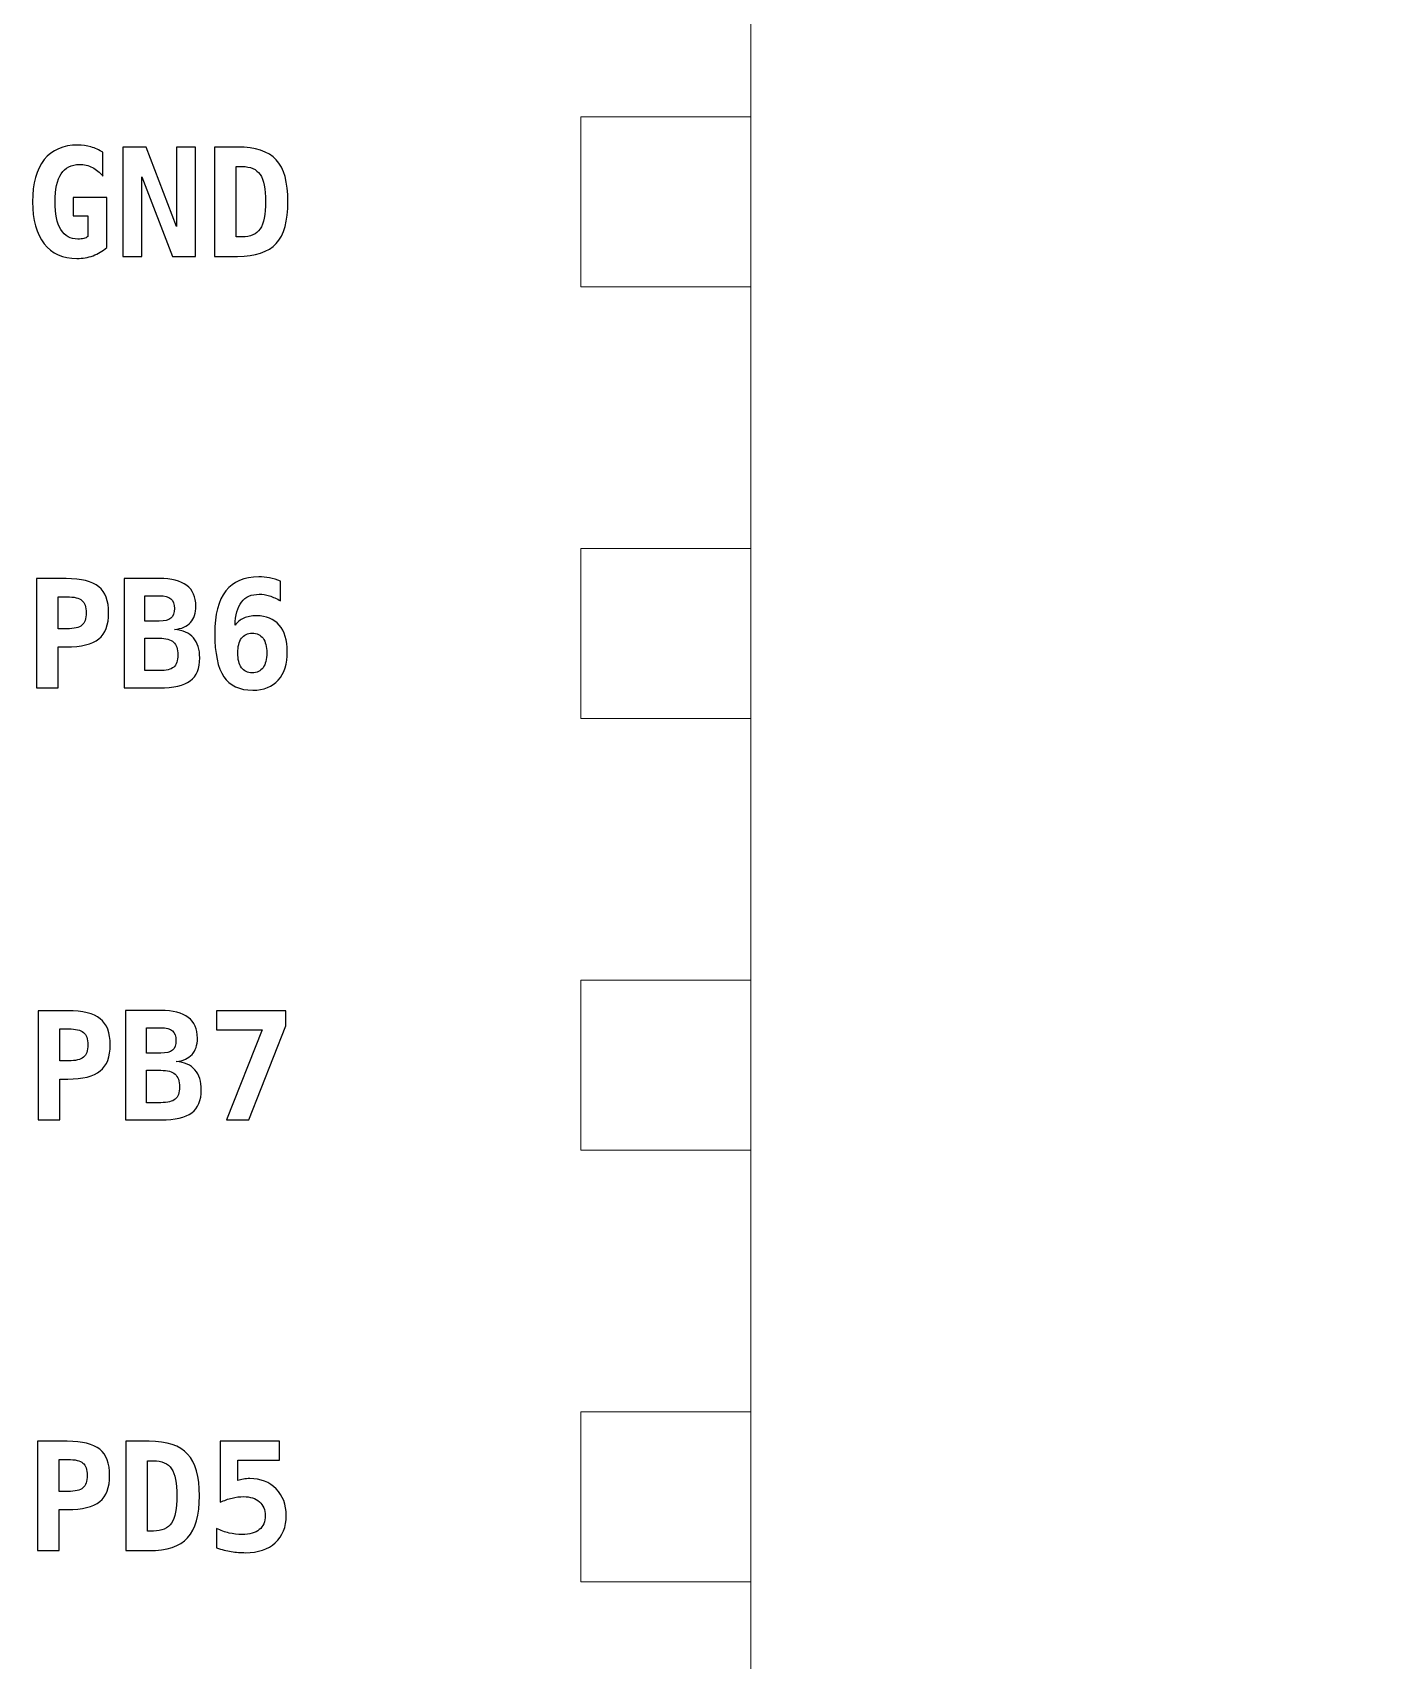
# Model space of a CAD drawing. Header units: centimetres. Extents: x -11.47 to -9.53, y -16.79 to -12.96.
# Drawn here: x -11.285 to -10.485, y -15.835 to -14.877 of the extents above; entities that cross this region are included whole.
import ezdxf

# ---------------------------------------------------------------- set-up
doc = ezdxf.new("R2010")
doc.units = ezdxf.units.CM
doc.header["$MEASUREMENT"] = 0
doc.layers.add('Layer 1', color=7, linetype='Continuous')

msp = doc.modelspace()

# ---------------------------------------------------------------- linework, layer by layer
at = {"layer": 'Layer 1', "color": 7, "lineweight": 9}
for points in [[(-10.8625, -16.575), (-10.1375, -16.575), (-10.1375, -13.125), (-10.8625, -13.125), (-10.8625, -16.575)], [(-10.9625, -15.027), (-10.8625, -15.027), (-10.8625, -14.927), (-10.9625, -14.927), (-10.9625, -15.027)], [(-10.9625, -15.281), (-10.8625, -15.281), (-10.8625, -15.181), (-10.9625, -15.181), (-10.9625, -15.281)], [(-10.9625, -15.535), (-10.8625, -15.535), (-10.8625, -15.435), (-10.9625, -15.435), (-10.9625, -15.535)], [(-10.9625, -15.789), (-10.8625, -15.789), (-10.8625, -15.689), (-10.9625, -15.689), (-10.9625, -15.789)]]:
    msp.add_lwpolyline(points, close=True, dxfattribs=at)
at = {"layer": 'Layer 1', "color": 250}
for points, knots in [([(-11.2526, -14.99747), (-11.2526, -14.99747), (-11.2526, -14.98522), (-11.2526, -14.98522), (-11.2526, -14.98522), (-11.2526, -14.98522), (-11.2613, -14.98522), (-11.2613, -14.98522), (-11.2613, -14.98522), (-11.2613, -14.98522), (-11.2613, -14.97453), (-11.2613, -14.97453), (-11.2613, -14.97453), (-11.2613, -14.97453), (-11.24148, -14.97453), (-11.24148, -14.97453), (-11.24148, -14.97453), (-11.24148, -14.97453), (-11.24148, -15.00398), (-11.24148, -15.00398), (-11.24148, -15.00398), (-11.24392, -15.00607), (-11.24661, -15.00766), (-11.24955, -15.00873), (-11.24955, -15.00873), (-11.25251, -15.00981), (-11.25565, -15.01035), (-11.259, -15.01035), (-11.259, -15.01035), (-11.26734, -15.01035), (-11.27376, -15.00745), (-11.2783, -15.00168), (-11.2783, -15.00168), (-11.28284, -14.99589), (-11.28511, -14.98767), (-11.28511, -14.97701), (-11.28511, -14.97701), (-11.28511, -14.9662), (-11.28282, -14.95794), (-11.27824, -14.95222), (-11.27824, -14.95222), (-11.27366, -14.9465), (-11.26704, -14.94365), (-11.2584, -14.94365), (-11.2584, -14.94365), (-11.25581, -14.94365), (-11.25329, -14.94402), (-11.25079, -14.94475), (-11.25079, -14.94475), (-11.24829, -14.94547), (-11.24594, -14.94653), (-11.24376, -14.94791), (-11.24376, -14.94791), (-11.24376, -14.94791), (-11.24376, -14.96199), (-11.24376, -14.96199), (-11.24376, -14.96199), (-11.24554, -14.9597), (-11.24758, -14.95796), (-11.24991, -14.9568), (-11.24991, -14.9568), (-11.25221, -14.95564), (-11.25474, -14.95505), (-11.25751, -14.95505), (-11.25751, -14.95505), (-11.26233, -14.95505), (-11.26594, -14.95688), (-11.26832, -14.96051), (-11.26832, -14.96051), (-11.2707, -14.96414), (-11.27189, -14.96963), (-11.27189, -14.97701), (-11.27189, -14.97701), (-11.27189, -14.98417), (-11.27075, -14.98961), (-11.26846, -14.99334), (-11.26846, -14.99334), (-11.26615, -14.99708), (-11.26281, -14.99894), (-11.25842, -14.99894), (-11.25842, -14.99894), (-11.25709, -14.99894), (-11.25595, -14.99883), (-11.25496, -14.99858), (-11.25496, -14.99858), (-11.25399, -14.99834), (-11.2532, -14.99797), (-11.2526, -14.99747)], [0, 0, 0, 0, 0.045455, 0.045455, 0.045455, 0.045455, 0.090909, 0.090909, 0.090909, 0.090909, 0.136364, 0.136364, 0.136364, 0.136364, 0.181818, 0.181818, 0.181818, 0.181818, 0.227273, 0.227273, 0.227273, 0.227273, 0.272727, 0.272727, 0.272727, 0.272727, 0.318182, 0.318182, 0.318182, 0.318182, 0.363636, 0.363636, 0.363636, 0.363636, 0.409091, 0.409091, 0.409091, 0.409091, 0.454545, 0.454545, 0.454545, 0.454545, 0.5, 0.5, 0.5, 0.5, 0.545455, 0.545455, 0.545455, 0.545455, 0.590909, 0.590909, 0.590909, 0.590909, 0.636364, 0.636364, 0.636364, 0.636364, 0.681818, 0.681818, 0.681818, 0.681818, 0.727273, 0.727273, 0.727273, 0.727273, 0.772727, 0.772727, 0.772727, 0.772727, 0.818182, 0.818182, 0.818182, 0.818182, 0.863636, 0.863636, 0.863636, 0.863636, 0.909091, 0.909091, 0.909091, 0.909091, 0.954545, 0.954545, 0.954545, 0.954545, 1, 1, 1, 1]), ([(-11.23193, -14.94481), (-11.23193, -14.94481), (-11.21828, -14.94481), (-11.21828, -14.94481), (-11.21828, -14.94481), (-11.21828, -14.94481), (-11.20037, -14.99154), (-11.20037, -14.99154), (-11.20037, -14.99154), (-11.20037, -14.99154), (-11.20037, -14.94481), (-11.20037, -14.94481), (-11.20037, -14.94481), (-11.20037, -14.94481), (-11.18917, -14.94481), (-11.18917, -14.94481), (-11.18917, -14.94481), (-11.18917, -14.94481), (-11.18917, -15.0091), (-11.18917, -15.0091), (-11.18917, -15.0091), (-11.18917, -15.0091), (-11.20274, -15.0091), (-11.20274, -15.0091), (-11.20274, -15.0091), (-11.20274, -15.0091), (-11.22073, -14.96237), (-11.22073, -14.96237), (-11.22073, -14.96237), (-11.22073, -14.96237), (-11.22073, -15.0091), (-11.22073, -15.0091), (-11.22073, -15.0091), (-11.22073, -15.0091), (-11.23193, -15.0091), (-11.23193, -15.0091), (-11.23193, -15.0091), (-11.23193, -15.0091), (-11.23193, -14.94481), (-11.23193, -14.94481)], [0, 0, 0, 0, 0.1, 0.1, 0.1, 0.1, 0.2, 0.2, 0.2, 0.2, 0.3, 0.3, 0.3, 0.3, 0.4, 0.4, 0.4, 0.4, 0.5, 0.5, 0.5, 0.5, 0.6, 0.6, 0.6, 0.6, 0.7, 0.7, 0.7, 0.7, 0.8, 0.8, 0.8, 0.8, 0.9, 0.9, 0.9, 0.9, 1, 1, 1, 1]), ([(-11.17808, -14.94481), (-11.17808, -14.94481), (-11.16447, -14.94481), (-11.16447, -14.94481), (-11.16447, -14.94481), (-11.15397, -14.94481), (-11.1464, -14.94731), (-11.14179, -14.95232), (-11.14179, -14.95232), (-11.13716, -14.95733), (-11.13485, -14.96552), (-11.13485, -14.9769), (-11.13485, -14.9769), (-11.13485, -14.98829), (-11.13716, -14.9965), (-11.14179, -15.00155), (-11.14179, -15.00155), (-11.1464, -15.00659), (-11.15397, -15.0091), (-11.16447, -15.0091), (-11.16447, -15.0091), (-11.16447, -15.0091), (-11.17808, -15.0091), (-11.17808, -15.0091), (-11.17808, -15.0091), (-11.17808, -15.0091), (-11.17808, -14.94481), (-11.17808, -14.94481)], [0, 0, 0, 0, 0.142857, 0.142857, 0.142857, 0.142857, 0.285714, 0.285714, 0.285714, 0.285714, 0.428571, 0.428571, 0.428571, 0.428571, 0.571429, 0.571429, 0.571429, 0.571429, 0.714286, 0.714286, 0.714286, 0.714286, 0.857143, 0.857143, 0.857143, 0.857143, 1, 1, 1, 1]), ([(-11.16538, -14.95626), (-11.16538, -14.95626), (-11.16538, -14.99765), (-11.16538, -14.99765), (-11.16538, -14.99765), (-11.16538, -14.99765), (-11.16194, -14.99765), (-11.16194, -14.99765), (-11.16194, -14.99765), (-11.15694, -14.99765), (-11.15337, -14.99608), (-11.15125, -14.99293), (-11.15125, -14.99293), (-11.14912, -14.98979), (-11.14806, -14.98444), (-11.14806, -14.9769), (-11.14806, -14.9769), (-11.14806, -14.9694), (-11.14912, -14.96408), (-11.15125, -14.96095), (-11.15125, -14.96095), (-11.15337, -14.95782), (-11.15694, -14.95626), (-11.16194, -14.95626), (-11.16194, -14.95626), (-11.16194, -14.95626), (-11.16538, -14.95626), (-11.16538, -14.95626)], [0, 0, 0, 0, 0.142857, 0.142857, 0.142857, 0.142857, 0.285714, 0.285714, 0.285714, 0.285714, 0.428571, 0.428571, 0.428571, 0.428571, 0.571429, 0.571429, 0.571429, 0.571429, 0.714286, 0.714286, 0.714286, 0.714286, 0.857143, 0.857143, 0.857143, 0.857143, 1, 1, 1, 1]), ([(-11.28277, -15.19872), (-11.28277, -15.19872), (-11.26532, -15.19872), (-11.26532, -15.19872), (-11.26532, -15.19872), (-11.25646, -15.19872), (-11.25008, -15.20029), (-11.24618, -15.20345), (-11.24618, -15.20345), (-11.24229, -15.20661), (-11.24035, -15.21174), (-11.24035, -15.21883), (-11.24035, -15.21883), (-11.24035, -15.22591), (-11.24229, -15.23104), (-11.24618, -15.2342), (-11.24618, -15.2342), (-11.25008, -15.23736), (-11.25646, -15.23893), (-11.26532, -15.23893), (-11.26532, -15.23893), (-11.26532, -15.23893), (-11.27007, -15.23893), (-11.27007, -15.23893), (-11.27007, -15.23893), (-11.27007, -15.23893), (-11.27007, -15.26301), (-11.27007, -15.26301), (-11.27007, -15.26301), (-11.27007, -15.26301), (-11.28277, -15.26301), (-11.28277, -15.26301), (-11.28277, -15.26301), (-11.28277, -15.26301), (-11.28277, -15.19872), (-11.28277, -15.19872)], [0, 0, 0, 0, 0.111111, 0.111111, 0.111111, 0.111111, 0.222222, 0.222222, 0.222222, 0.222222, 0.333333, 0.333333, 0.333333, 0.333333, 0.444444, 0.444444, 0.444444, 0.444444, 0.555556, 0.555556, 0.555556, 0.555556, 0.666667, 0.666667, 0.666667, 0.666667, 0.777778, 0.777778, 0.777778, 0.777778, 0.888889, 0.888889, 0.888889, 0.888889, 1, 1, 1, 1]), ([(-11.23128, -15.19863), (-11.23128, -15.19863), (-11.21057, -15.19863), (-11.21057, -15.19863), (-11.21057, -15.19863), (-11.20341, -15.19863), (-11.19805, -15.19998), (-11.19445, -15.2027), (-11.19445, -15.2027), (-11.19085, -15.20541), (-11.18904, -15.20946), (-11.18904, -15.21486), (-11.18904, -15.21486), (-11.18904, -15.219), (-11.1901, -15.22222), (-11.19223, -15.22454), (-11.19223, -15.22454), (-11.19434, -15.22688), (-11.19746, -15.22822), (-11.20156, -15.2286), (-11.20156, -15.2286), (-11.19665, -15.22909), (-11.19296, -15.23073), (-11.19048, -15.23355), (-11.19048, -15.23355), (-11.18799, -15.23636), (-11.18676, -15.2403), (-11.18676, -15.24536), (-11.18676, -15.24536), (-11.18676, -15.25156), (-11.18863, -15.25604), (-11.19236, -15.25884), (-11.19236, -15.25884), (-11.19609, -15.26161), (-11.20216, -15.26301), (-11.21057, -15.26301), (-11.21057, -15.26301), (-11.21057, -15.26301), (-11.23128, -15.26301), (-11.23128, -15.26301), (-11.23128, -15.26301), (-11.23128, -15.26301), (-11.23128, -15.19863), (-11.23128, -15.19863)], [0, 0, 0, 0, 0.090909, 0.090909, 0.090909, 0.090909, 0.181818, 0.181818, 0.181818, 0.181818, 0.272727, 0.272727, 0.272727, 0.272727, 0.363636, 0.363636, 0.363636, 0.363636, 0.454545, 0.454545, 0.454545, 0.454545, 0.545455, 0.545455, 0.545455, 0.545455, 0.636364, 0.636364, 0.636364, 0.636364, 0.727273, 0.727273, 0.727273, 0.727273, 0.818182, 0.818182, 0.818182, 0.818182, 0.909091, 0.909091, 0.909091, 0.909091, 1, 1, 1, 1]), ([(-11.13923, -15.20023), (-11.13923, -15.20023), (-11.13923, -15.21177), (-11.13923, -15.21177), (-11.13923, -15.21177), (-11.14149, -15.21048), (-11.14366, -15.20951), (-11.14575, -15.20886), (-11.14575, -15.20886), (-11.14782, -15.20821), (-11.14982, -15.20789), (-11.15175, -15.20789), (-11.15175, -15.20789), (-11.15633, -15.20789), (-11.15983, -15.20943), (-11.16223, -15.21252), (-11.16223, -15.21252), (-11.16462, -15.21561), (-11.16587, -15.22016), (-11.16599, -15.22619), (-11.16599, -15.22619), (-11.16464, -15.22432), (-11.16292, -15.22293), (-11.16083, -15.22199), (-11.16083, -15.22199), (-11.15873, -15.22106), (-11.15626, -15.22059), (-11.15342, -15.22059), (-11.15342, -15.22059), (-11.14762, -15.22059), (-11.14315, -15.22243), (-11.13999, -15.22609), (-11.13999, -15.22609), (-11.13683, -15.22975), (-11.13526, -15.23494), (-11.13526, -15.24165), (-11.13526, -15.24165), (-11.13526, -15.24886), (-11.13704, -15.25444), (-11.14058, -15.25841), (-11.14058, -15.25841), (-11.14412, -15.26236), (-11.1491, -15.26435), (-11.15554, -15.26435), (-11.15554, -15.26435), (-11.16337, -15.26435), (-11.16906, -15.26172), (-11.17261, -15.25647), (-11.17261, -15.25647), (-11.17615, -15.25121), (-11.17793, -15.24273), (-11.17793, -15.23101), (-11.17793, -15.23101), (-11.17793, -15.21989), (-11.17577, -15.21154), (-11.17143, -15.20598), (-11.17143, -15.20598), (-11.16709, -15.20042), (-11.1606, -15.19765), (-11.15192, -15.19765), (-11.15192, -15.19765), (-11.14991, -15.19765), (-11.14784, -15.19787), (-11.14571, -15.19829), (-11.14571, -15.19829), (-11.14356, -15.19872), (-11.1414, -15.19937), (-11.13923, -15.20023)], [0, 0, 0, 0, 0.058824, 0.058824, 0.058824, 0.058824, 0.117647, 0.117647, 0.117647, 0.117647, 0.176471, 0.176471, 0.176471, 0.176471, 0.235294, 0.235294, 0.235294, 0.235294, 0.294118, 0.294118, 0.294118, 0.294118, 0.352941, 0.352941, 0.352941, 0.352941, 0.411765, 0.411765, 0.411765, 0.411765, 0.470588, 0.470588, 0.470588, 0.470588, 0.529412, 0.529412, 0.529412, 0.529412, 0.588235, 0.588235, 0.588235, 0.588235, 0.647059, 0.647059, 0.647059, 0.647059, 0.705882, 0.705882, 0.705882, 0.705882, 0.764706, 0.764706, 0.764706, 0.764706, 0.823529, 0.823529, 0.823529, 0.823529, 0.882353, 0.882353, 0.882353, 0.882353, 0.941176, 0.941176, 0.941176, 0.941176, 1, 1, 1, 1]), ([(-11.27007, -15.20941), (-11.27007, -15.20941), (-11.27007, -15.22825), (-11.27007, -15.22825), (-11.27007, -15.22825), (-11.27007, -15.22825), (-11.26485, -15.22825), (-11.26485, -15.22825), (-11.26485, -15.22825), (-11.26069, -15.22825), (-11.25777, -15.22754), (-11.25609, -15.22615), (-11.25609, -15.22615), (-11.2544, -15.22474), (-11.25356, -15.2223), (-11.25356, -15.21883), (-11.25356, -15.21883), (-11.25356, -15.21536), (-11.2544, -15.21292), (-11.25609, -15.21151), (-11.25609, -15.21151), (-11.25777, -15.21011), (-11.26069, -15.20941), (-11.26485, -15.20941), (-11.26485, -15.20941), (-11.26485, -15.20941), (-11.27007, -15.20941), (-11.27007, -15.20941)], [0, 0, 0, 0, 0.142857, 0.142857, 0.142857, 0.142857, 0.285714, 0.285714, 0.285714, 0.285714, 0.428571, 0.428571, 0.428571, 0.428571, 0.571429, 0.571429, 0.571429, 0.571429, 0.714286, 0.714286, 0.714286, 0.714286, 0.857143, 0.857143, 0.857143, 0.857143, 1, 1, 1, 1]), ([(-11.21901, -15.20874), (-11.21901, -15.20874), (-11.21901, -15.22369), (-11.21901, -15.22369), (-11.21901, -15.22369), (-11.21901, -15.22369), (-11.21057, -15.22369), (-11.21057, -15.22369), (-11.21057, -15.22369), (-11.20735, -15.22369), (-11.20506, -15.22312), (-11.20369, -15.22197), (-11.20369, -15.22197), (-11.20232, -15.22083), (-11.20165, -15.21893), (-11.20165, -15.21628), (-11.20165, -15.21628), (-11.20165, -15.21364), (-11.20234, -15.21173), (-11.20374, -15.21054), (-11.20374, -15.21054), (-11.20513, -15.20935), (-11.20741, -15.20874), (-11.21057, -15.20874), (-11.21057, -15.20874), (-11.21057, -15.20874), (-11.21901, -15.20874), (-11.21901, -15.20874)], [0, 0, 0, 0, 0.142857, 0.142857, 0.142857, 0.142857, 0.285714, 0.285714, 0.285714, 0.285714, 0.428571, 0.428571, 0.428571, 0.428571, 0.571429, 0.571429, 0.571429, 0.571429, 0.714286, 0.714286, 0.714286, 0.714286, 0.857143, 0.857143, 0.857143, 0.857143, 1, 1, 1, 1]), ([(-11.21901, -15.2338), (-11.21901, -15.2338), (-11.21901, -15.25285), (-11.21901, -15.25285), (-11.21901, -15.25285), (-11.21901, -15.25285), (-11.21057, -15.25285), (-11.21057, -15.25285), (-11.21057, -15.25285), (-11.20651, -15.25285), (-11.20369, -15.25216), (-11.20206, -15.25078), (-11.20206, -15.25078), (-11.20044, -15.2494), (-11.19963, -15.247), (-11.19963, -15.24359), (-11.19963, -15.24359), (-11.19963, -15.24011), (-11.20049, -15.23761), (-11.20218, -15.23608), (-11.20218, -15.23608), (-11.20387, -15.23457), (-11.20666, -15.2338), (-11.21057, -15.2338), (-11.21057, -15.2338), (-11.21057, -15.2338), (-11.21901, -15.2338), (-11.21901, -15.2338)], [0, 0, 0, 0, 0.142857, 0.142857, 0.142857, 0.142857, 0.285714, 0.285714, 0.285714, 0.285714, 0.428571, 0.428571, 0.428571, 0.428571, 0.571429, 0.571429, 0.571429, 0.571429, 0.714286, 0.714286, 0.714286, 0.714286, 0.857143, 0.857143, 0.857143, 0.857143, 1, 1, 1, 1]), ([(-11.15588, -15.23079), (-11.15863, -15.23079), (-11.16073, -15.23179), (-11.16218, -15.23379), (-11.16218, -15.23379), (-11.16364, -15.23579), (-11.16436, -15.23867), (-11.16436, -15.24246), (-11.16436, -15.24246), (-11.16436, -15.24622), (-11.16364, -15.24911), (-11.16218, -15.2511), (-11.16218, -15.2511), (-11.16073, -15.2531), (-11.15863, -15.2541), (-11.15588, -15.2541), (-11.15588, -15.2541), (-11.15312, -15.2541), (-11.151, -15.2531), (-11.14953, -15.2511), (-11.14953, -15.2511), (-11.14804, -15.24911), (-11.14731, -15.24622), (-11.14731, -15.24246), (-11.14731, -15.24246), (-11.14731, -15.2387), (-11.14804, -15.23582), (-11.14953, -15.2338), (-11.14953, -15.2338), (-11.151, -15.23179), (-11.15312, -15.23079), (-11.15588, -15.23079)], [0, 0, 0, 0, 0.125, 0.125, 0.125, 0.125, 0.25, 0.25, 0.25, 0.25, 0.375, 0.375, 0.375, 0.375, 0.5, 0.5, 0.5, 0.5, 0.625, 0.625, 0.625, 0.625, 0.75, 0.75, 0.75, 0.75, 0.875, 0.875, 0.875, 0.875, 1, 1, 1, 1]), ([(-11.28185, -15.4529), (-11.28185, -15.4529), (-11.2644, -15.4529), (-11.2644, -15.4529), (-11.2644, -15.4529), (-11.25554, -15.4529), (-11.24916, -15.45447), (-11.24526, -15.45763), (-11.24526, -15.45763), (-11.24137, -15.46079), (-11.23943, -15.46592), (-11.23943, -15.47301), (-11.23943, -15.47301), (-11.23943, -15.48009), (-11.24137, -15.48522), (-11.24526, -15.48838), (-11.24526, -15.48838), (-11.24916, -15.49154), (-11.25554, -15.49311), (-11.2644, -15.49311), (-11.2644, -15.49311), (-11.2644, -15.49311), (-11.26915, -15.49311), (-11.26915, -15.49311), (-11.26915, -15.49311), (-11.26915, -15.49311), (-11.26915, -15.51719), (-11.26915, -15.51719), (-11.26915, -15.51719), (-11.26915, -15.51719), (-11.28185, -15.51719), (-11.28185, -15.51719), (-11.28185, -15.51719), (-11.28185, -15.51719), (-11.28185, -15.4529), (-11.28185, -15.4529)], [0, 0, 0, 0, 0.111111, 0.111111, 0.111111, 0.111111, 0.222222, 0.222222, 0.222222, 0.222222, 0.333333, 0.333333, 0.333333, 0.333333, 0.444444, 0.444444, 0.444444, 0.444444, 0.555556, 0.555556, 0.555556, 0.555556, 0.666667, 0.666667, 0.666667, 0.666667, 0.777778, 0.777778, 0.777778, 0.777778, 0.888889, 0.888889, 0.888889, 0.888889, 1, 1, 1, 1]), ([(-11.23036, -15.45281), (-11.23036, -15.45281), (-11.20965, -15.45281), (-11.20965, -15.45281), (-11.20965, -15.45281), (-11.20249, -15.45281), (-11.19713, -15.45416), (-11.19353, -15.45688), (-11.19353, -15.45688), (-11.18993, -15.45959), (-11.18812, -15.46364), (-11.18812, -15.46904), (-11.18812, -15.46904), (-11.18812, -15.47318), (-11.18918, -15.4764), (-11.19131, -15.47872), (-11.19131, -15.47872), (-11.19342, -15.48106), (-11.19654, -15.4824), (-11.20064, -15.48278), (-11.20064, -15.48278), (-11.19573, -15.48327), (-11.19204, -15.48491), (-11.18956, -15.48773), (-11.18956, -15.48773), (-11.18707, -15.49054), (-11.18584, -15.49448), (-11.18584, -15.49954), (-11.18584, -15.49954), (-11.18584, -15.50574), (-11.18771, -15.51022), (-11.19144, -15.51302), (-11.19144, -15.51302), (-11.19517, -15.51579), (-11.20124, -15.51719), (-11.20965, -15.51719), (-11.20965, -15.51719), (-11.20965, -15.51719), (-11.23036, -15.51719), (-11.23036, -15.51719), (-11.23036, -15.51719), (-11.23036, -15.51719), (-11.23036, -15.45281), (-11.23036, -15.45281)], [0, 0, 0, 0, 0.090909, 0.090909, 0.090909, 0.090909, 0.181818, 0.181818, 0.181818, 0.181818, 0.272727, 0.272727, 0.272727, 0.272727, 0.363636, 0.363636, 0.363636, 0.363636, 0.454545, 0.454545, 0.454545, 0.454545, 0.545455, 0.545455, 0.545455, 0.545455, 0.636364, 0.636364, 0.636364, 0.636364, 0.727273, 0.727273, 0.727273, 0.727273, 0.818182, 0.818182, 0.818182, 0.818182, 0.909091, 0.909091, 0.909091, 0.909091, 1, 1, 1, 1]), ([(-11.17683, -15.4529), (-11.17683, -15.4529), (-11.13617, -15.4529), (-11.13617, -15.4529), (-11.13617, -15.4529), (-11.13617, -15.4529), (-11.13617, -15.46189), (-11.13617, -15.46189), (-11.13617, -15.46189), (-11.13617, -15.46189), (-11.15797, -15.51719), (-11.15797, -15.51719), (-11.15797, -15.51719), (-11.15797, -15.51719), (-11.17094, -15.51719), (-11.17094, -15.51719), (-11.17094, -15.51719), (-11.17094, -15.51719), (-11.15001, -15.4641), (-11.15001, -15.4641), (-11.15001, -15.4641), (-11.15001, -15.4641), (-11.17683, -15.4641), (-11.17683, -15.4641), (-11.17683, -15.4641), (-11.17683, -15.4641), (-11.17683, -15.4529), (-11.17683, -15.4529)], [0, 0, 0, 0, 0.142857, 0.142857, 0.142857, 0.142857, 0.285714, 0.285714, 0.285714, 0.285714, 0.428571, 0.428571, 0.428571, 0.428571, 0.571429, 0.571429, 0.571429, 0.571429, 0.714286, 0.714286, 0.714286, 0.714286, 0.857143, 0.857143, 0.857143, 0.857143, 1, 1, 1, 1]), ([(-11.26915, -15.46359), (-11.26915, -15.46359), (-11.26915, -15.48243), (-11.26915, -15.48243), (-11.26915, -15.48243), (-11.26915, -15.48243), (-11.26393, -15.48243), (-11.26393, -15.48243), (-11.26393, -15.48243), (-11.25977, -15.48243), (-11.25685, -15.48172), (-11.25517, -15.48033), (-11.25517, -15.48033), (-11.25348, -15.47892), (-11.25264, -15.47648), (-11.25264, -15.47301), (-11.25264, -15.47301), (-11.25264, -15.46954), (-11.25348, -15.4671), (-11.25517, -15.46569), (-11.25517, -15.46569), (-11.25685, -15.46429), (-11.25977, -15.46359), (-11.26393, -15.46359), (-11.26393, -15.46359), (-11.26393, -15.46359), (-11.26915, -15.46359), (-11.26915, -15.46359)], [0, 0, 0, 0, 0.142857, 0.142857, 0.142857, 0.142857, 0.285714, 0.285714, 0.285714, 0.285714, 0.428571, 0.428571, 0.428571, 0.428571, 0.571429, 0.571429, 0.571429, 0.571429, 0.714286, 0.714286, 0.714286, 0.714286, 0.857143, 0.857143, 0.857143, 0.857143, 1, 1, 1, 1]), ([(-11.21809, -15.46292), (-11.21809, -15.46292), (-11.21809, -15.47787), (-11.21809, -15.47787), (-11.21809, -15.47787), (-11.21809, -15.47787), (-11.20965, -15.47787), (-11.20965, -15.47787), (-11.20965, -15.47787), (-11.20643, -15.47787), (-11.20414, -15.4773), (-11.20277, -15.47615), (-11.20277, -15.47615), (-11.2014, -15.47501), (-11.20073, -15.47311), (-11.20073, -15.47046), (-11.20073, -15.47046), (-11.20073, -15.46782), (-11.20142, -15.46591), (-11.20282, -15.46472), (-11.20282, -15.46472), (-11.20421, -15.46353), (-11.20649, -15.46292), (-11.20965, -15.46292), (-11.20965, -15.46292), (-11.20965, -15.46292), (-11.21809, -15.46292), (-11.21809, -15.46292)], [0, 0, 0, 0, 0.142857, 0.142857, 0.142857, 0.142857, 0.285714, 0.285714, 0.285714, 0.285714, 0.428571, 0.428571, 0.428571, 0.428571, 0.571429, 0.571429, 0.571429, 0.571429, 0.714286, 0.714286, 0.714286, 0.714286, 0.857143, 0.857143, 0.857143, 0.857143, 1, 1, 1, 1]), ([(-11.21809, -15.48798), (-11.21809, -15.48798), (-11.21809, -15.50703), (-11.21809, -15.50703), (-11.21809, -15.50703), (-11.21809, -15.50703), (-11.20965, -15.50703), (-11.20965, -15.50703), (-11.20965, -15.50703), (-11.20559, -15.50703), (-11.20277, -15.50634), (-11.20114, -15.50496), (-11.20114, -15.50496), (-11.19952, -15.50358), (-11.19871, -15.50118), (-11.19871, -15.49777), (-11.19871, -15.49777), (-11.19871, -15.49429), (-11.19957, -15.49179), (-11.20126, -15.49026), (-11.20126, -15.49026), (-11.20295, -15.48875), (-11.20574, -15.48798), (-11.20965, -15.48798), (-11.20965, -15.48798), (-11.20965, -15.48798), (-11.21809, -15.48798), (-11.21809, -15.48798)], [0, 0, 0, 0, 0.142857, 0.142857, 0.142857, 0.142857, 0.285714, 0.285714, 0.285714, 0.285714, 0.428571, 0.428571, 0.428571, 0.428571, 0.571429, 0.571429, 0.571429, 0.571429, 0.714286, 0.714286, 0.714286, 0.714286, 0.857143, 0.857143, 0.857143, 0.857143, 1, 1, 1, 1]), ([(-11.28217, -15.70623), (-11.28217, -15.70623), (-11.26472, -15.70623), (-11.26472, -15.70623), (-11.26472, -15.70623), (-11.25586, -15.70623), (-11.24948, -15.7078), (-11.24558, -15.71096), (-11.24558, -15.71096), (-11.24169, -15.71412), (-11.23975, -15.71925), (-11.23975, -15.72634), (-11.23975, -15.72634), (-11.23975, -15.73342), (-11.24169, -15.73855), (-11.24558, -15.74171), (-11.24558, -15.74171), (-11.24948, -15.74487), (-11.25586, -15.74644), (-11.26472, -15.74644), (-11.26472, -15.74644), (-11.26472, -15.74644), (-11.26947, -15.74644), (-11.26947, -15.74644), (-11.26947, -15.74644), (-11.26947, -15.74644), (-11.26947, -15.77052), (-11.26947, -15.77052), (-11.26947, -15.77052), (-11.26947, -15.77052), (-11.28217, -15.77052), (-11.28217, -15.77052), (-11.28217, -15.77052), (-11.28217, -15.77052), (-11.28217, -15.70623), (-11.28217, -15.70623)], [0, 0, 0, 0, 0.111111, 0.111111, 0.111111, 0.111111, 0.222222, 0.222222, 0.222222, 0.222222, 0.333333, 0.333333, 0.333333, 0.333333, 0.444444, 0.444444, 0.444444, 0.444444, 0.555556, 0.555556, 0.555556, 0.555556, 0.666667, 0.666667, 0.666667, 0.666667, 0.777778, 0.777778, 0.777778, 0.777778, 0.888889, 0.888889, 0.888889, 0.888889, 1, 1, 1, 1]), ([(-11.23017, -15.70623), (-11.23017, -15.70623), (-11.21656, -15.70623), (-11.21656, -15.70623), (-11.21656, -15.70623), (-11.20606, -15.70623), (-11.19849, -15.70873), (-11.19388, -15.71374), (-11.19388, -15.71374), (-11.18925, -15.71875), (-11.18694, -15.72694), (-11.18694, -15.73832), (-11.18694, -15.73832), (-11.18694, -15.74971), (-11.18925, -15.75792), (-11.19388, -15.76297), (-11.19388, -15.76297), (-11.19849, -15.76801), (-11.20606, -15.77052), (-11.21656, -15.77052), (-11.21656, -15.77052), (-11.21656, -15.77052), (-11.23017, -15.77052), (-11.23017, -15.77052), (-11.23017, -15.77052), (-11.23017, -15.77052), (-11.23017, -15.70623), (-11.23017, -15.70623)], [0, 0, 0, 0, 0.142857, 0.142857, 0.142857, 0.142857, 0.285714, 0.285714, 0.285714, 0.285714, 0.428571, 0.428571, 0.428571, 0.428571, 0.571429, 0.571429, 0.571429, 0.571429, 0.714286, 0.714286, 0.714286, 0.714286, 0.857143, 0.857143, 0.857143, 0.857143, 1, 1, 1, 1]), ([(-11.17467, -15.70623), (-11.17467, -15.70623), (-11.13974, -15.70623), (-11.13974, -15.70623), (-11.13974, -15.70623), (-11.13974, -15.70623), (-11.13974, -15.71743), (-11.13974, -15.71743), (-11.13974, -15.71743), (-11.13974, -15.71743), (-11.16438, -15.71743), (-11.16438, -15.71743), (-11.16438, -15.71743), (-11.16438, -15.71743), (-11.16438, -15.72935), (-11.16438, -15.72935), (-11.16438, -15.72935), (-11.16335, -15.72895), (-11.16223, -15.72866), (-11.16105, -15.72847), (-11.16105, -15.72847), (-11.15988, -15.72828), (-11.15863, -15.72819), (-11.15731, -15.72819), (-11.15731, -15.72819), (-11.15094, -15.72819), (-11.14577, -15.7302), (-11.1418, -15.73422), (-11.1418, -15.73422), (-11.13785, -15.73824), (-11.13586, -15.74346), (-11.13586, -15.7499), (-11.13586, -15.7499), (-11.13586, -15.75664), (-11.13801, -15.76197), (-11.1423, -15.76589), (-11.1423, -15.76589), (-11.14659, -15.76981), (-11.15244, -15.77177), (-11.15985, -15.77177), (-11.15985, -15.77177), (-11.1626, -15.77177), (-11.16539, -15.77153), (-11.1682, -15.77108), (-11.1682, -15.77108), (-11.17101, -15.77062), (-11.17389, -15.76993), (-11.17681, -15.76901), (-11.17681, -15.76901), (-11.17681, -15.76901), (-11.17681, -15.75756), (-11.17681, -15.75756), (-11.17681, -15.75756), (-11.17443, -15.75873), (-11.17198, -15.75961), (-11.16948, -15.7602), (-11.16948, -15.7602), (-11.16696, -15.76079), (-11.16444, -15.76108), (-11.16191, -15.76108), (-11.16191, -15.76108), (-11.15744, -15.76108), (-11.15403, -15.76013), (-11.15171, -15.75822), (-11.15171, -15.75822), (-11.14938, -15.75631), (-11.14822, -15.75354), (-11.14822, -15.7499), (-11.14822, -15.7499), (-11.14822, -15.74653), (-11.14938, -15.74384), (-11.15169, -15.74181), (-11.15169, -15.74181), (-11.154, -15.7398), (-11.15709, -15.73879), (-11.16092, -15.73879), (-11.16092, -15.73879), (-11.1632, -15.73879), (-11.16546, -15.73907), (-11.16776, -15.73962), (-11.16776, -15.73962), (-11.17004, -15.74018), (-11.17234, -15.74104), (-11.17467, -15.74215), (-11.17467, -15.74215), (-11.17467, -15.74215), (-11.17467, -15.70623), (-11.17467, -15.70623)], [0, 0, 0, 0, 0.045455, 0.045455, 0.045455, 0.045455, 0.090909, 0.090909, 0.090909, 0.090909, 0.136364, 0.136364, 0.136364, 0.136364, 0.181818, 0.181818, 0.181818, 0.181818, 0.227273, 0.227273, 0.227273, 0.227273, 0.272727, 0.272727, 0.272727, 0.272727, 0.318182, 0.318182, 0.318182, 0.318182, 0.363636, 0.363636, 0.363636, 0.363636, 0.409091, 0.409091, 0.409091, 0.409091, 0.454545, 0.454545, 0.454545, 0.454545, 0.5, 0.5, 0.5, 0.5, 0.545455, 0.545455, 0.545455, 0.545455, 0.590909, 0.590909, 0.590909, 0.590909, 0.636364, 0.636364, 0.636364, 0.636364, 0.681818, 0.681818, 0.681818, 0.681818, 0.727273, 0.727273, 0.727273, 0.727273, 0.772727, 0.772727, 0.772727, 0.772727, 0.818182, 0.818182, 0.818182, 0.818182, 0.863636, 0.863636, 0.863636, 0.863636, 0.909091, 0.909091, 0.909091, 0.909091, 0.954545, 0.954545, 0.954545, 0.954545, 1, 1, 1, 1]), ([(-11.26947, -15.71692), (-11.26947, -15.71692), (-11.26947, -15.73576), (-11.26947, -15.73576), (-11.26947, -15.73576), (-11.26947, -15.73576), (-11.26425, -15.73576), (-11.26425, -15.73576), (-11.26425, -15.73576), (-11.26009, -15.73576), (-11.25717, -15.73505), (-11.25549, -15.73366), (-11.25549, -15.73366), (-11.2538, -15.73225), (-11.25296, -15.72981), (-11.25296, -15.72634), (-11.25296, -15.72634), (-11.25296, -15.72287), (-11.2538, -15.72043), (-11.25549, -15.71902), (-11.25549, -15.71902), (-11.25717, -15.71762), (-11.26009, -15.71692), (-11.26425, -15.71692), (-11.26425, -15.71692), (-11.26425, -15.71692), (-11.26947, -15.71692), (-11.26947, -15.71692)], [0, 0, 0, 0, 0.142857, 0.142857, 0.142857, 0.142857, 0.285714, 0.285714, 0.285714, 0.285714, 0.428571, 0.428571, 0.428571, 0.428571, 0.571429, 0.571429, 0.571429, 0.571429, 0.714286, 0.714286, 0.714286, 0.714286, 0.857143, 0.857143, 0.857143, 0.857143, 1, 1, 1, 1]), ([(-11.21747, -15.71768), (-11.21747, -15.71768), (-11.21747, -15.75907), (-11.21747, -15.75907), (-11.21747, -15.75907), (-11.21747, -15.75907), (-11.21403, -15.75907), (-11.21403, -15.75907), (-11.21403, -15.75907), (-11.20903, -15.75907), (-11.20546, -15.7575), (-11.20334, -15.75435), (-11.20334, -15.75435), (-11.20121, -15.75121), (-11.20015, -15.74586), (-11.20015, -15.73832), (-11.20015, -15.73832), (-11.20015, -15.73082), (-11.20121, -15.7255), (-11.20334, -15.72237), (-11.20334, -15.72237), (-11.20546, -15.71924), (-11.20903, -15.71768), (-11.21403, -15.71768), (-11.21403, -15.71768), (-11.21403, -15.71768), (-11.21747, -15.71768), (-11.21747, -15.71768)], [0, 0, 0, 0, 0.142857, 0.142857, 0.142857, 0.142857, 0.285714, 0.285714, 0.285714, 0.285714, 0.428571, 0.428571, 0.428571, 0.428571, 0.571429, 0.571429, 0.571429, 0.571429, 0.714286, 0.714286, 0.714286, 0.714286, 0.857143, 0.857143, 0.857143, 0.857143, 1, 1, 1, 1])]:
    msp.add_open_spline(points, degree=3, knots=knots, dxfattribs=at)

doc.saveas('drawing.dxf')
